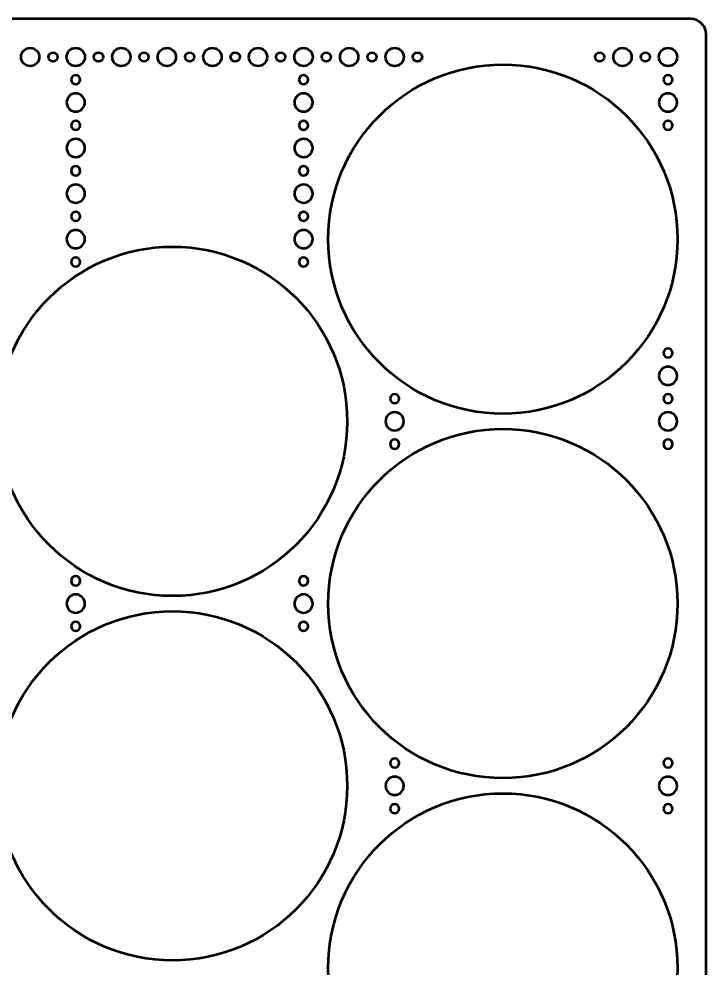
# Model space of a CAD drawing. Header units: centimetres. Extents: x -23 to 23, y -25.2 to 25.2.
# Drawn here: x 0.38 to 23, y -6 to 25.25 of the extents above; entities that cross this region are included whole.
import ezdxf

# ---------------------------------------------------------------- set-up
doc = ezdxf.new("R2010")
doc.units = ezdxf.units.CM
doc.header["$MEASUREMENT"] = 0
doc.layers.add('Layer 1', color=7, linetype='Continuous')

msp = doc.modelspace()

# ---------------------------------------------------------------- linework, layer by layer
at = {"layer": 'Layer 1', "lineweight": 53}
for centre, major_axis in [((0.75001, 23.99999), (0, 0.30001)), ((1.5, 24), (0, 0.15)), ((2.25001, 23.99999), (0, 0.30001)), ((3, 24), (0, 0.15)), ((3.75001, 23.99999), (0, 0.30001)), ((4.5, 24), (0, 0.15)), ((5.25001, 23.99999), (0, 0.30001)), ((6, 24), (0, 0.15)), ((6.75001, 23.99999), (0, 0.30001)), ((7.5, 24), (0, 0.15)), ((8.25001, 23.99999), (0, 0.30001)), ((9, 24), (0, 0.15)), ((9.75001, 23.99999), (0, 0.30001)), ((10.5, 24), (0, 0.15)), ((11.25001, 23.99999), (0, 0.30001)), ((12, 24), (0, 0.15)), ((12.75001, 23.99999), (0, 0.30001)), ((13.5, 24), (0, 0.15)), ((19.5, 24), (0, 0.15)), ((20.25001, 23.99999), (0, 0.30001)), ((21, 24), (0, 0.15)), ((21.75001, 23.99999), (0, 0.30001)), ((16.3125, 18), (0, 5.75)), ((5.4375, 12), (0, 5.75)), ((16.3125, 6), (0, 5.75)), ((5.4375, 0), (0, 5.75)), ((16.3125, -6), (0, 5.75))]:
    msp.add_ellipse(centre, major_axis=major_axis, ratio=1, dxfattribs=at)
for points, knots in [([(-23, -24.75), (-23, -24.75), (-23, 24.75), (-23, 24.75), (-23, 24.75), (-23, 25.02614), (-22.77614, 25.25), (-22.5, 25.25), (-22.5, 25.25), (-22.5, 25.25), (22.5, 25.25), (22.5, 25.25), (22.5, 25.25), (22.77614, 25.25), (23, 25.02614), (23, 24.75), (23, 24.75), (23, 24.75), (23, -24.75), (23, -24.75), (23, -24.75), (23, -25.02614), (22.77614, -25.25), (22.5, -25.25), (22.5, -25.25), (22.5, -25.25), (-22.5, -25.25), (-22.5, -25.25), (-22.5, -25.25), (-22.77614, -25.25), (-23, -25.02614), (-23, -24.75)], [0, 0, 0, 0, 0.11111111, 0.11111111, 0.11111111, 0.11111111, 0.22222222, 0.22222222, 0.22222222, 0.22222222, 0.33333333, 0.33333333, 0.33333333, 0.33333333, 0.44444444, 0.44444444, 0.44444444, 0.44444444, 0.55555556, 0.55555556, 0.55555556, 0.55555556, 0.66666667, 0.66666667, 0.66666667, 0.66666667, 0.77777778, 0.77777778, 0.77777778, 0.77777778, 1, 1, 1, 1]), ([(2.1, 23.25), (2.1, 23.33284), (2.16716, 23.4), (2.25, 23.4), (2.25, 23.4), (2.33284, 23.4), (2.4, 23.33284), (2.4, 23.25), (2.4, 23.25), (2.4, 23.16716), (2.33284, 23.1), (2.25, 23.1), (2.25, 23.1), (2.16716, 23.1), (2.1, 23.16716), (2.1, 23.25)], [0, 0, 0, 0, 0.2, 0.2, 0.2, 0.2, 0.4, 0.4, 0.4, 0.4, 0.6, 0.6, 0.6, 0.6, 1, 1, 1, 1]), ([(9.6, 23.25), (9.6, 23.33284), (9.66716, 23.4), (9.75, 23.4), (9.75, 23.4), (9.83284, 23.4), (9.9, 23.33284), (9.9, 23.25), (9.9, 23.25), (9.9, 23.16716), (9.83284, 23.1), (9.75, 23.1), (9.75, 23.1), (9.66716, 23.1), (9.6, 23.16716), (9.6, 23.25)], [0, 0, 0, 0, 0.2, 0.2, 0.2, 0.2, 0.4, 0.4, 0.4, 0.4, 0.6, 0.6, 0.6, 0.6, 1, 1, 1, 1]), ([(21.6, 23.25), (21.6, 23.33284), (21.66716, 23.4), (21.75, 23.4), (21.75, 23.4), (21.83284, 23.4), (21.9, 23.33284), (21.9, 23.25), (21.9, 23.25), (21.9, 23.16716), (21.83284, 23.1), (21.75, 23.1), (21.75, 23.1), (21.66716, 23.1), (21.6, 23.16716), (21.6, 23.25)], [0, 0, 0, 0, 0.2, 0.2, 0.2, 0.2, 0.4, 0.4, 0.4, 0.4, 0.6, 0.6, 0.6, 0.6, 1, 1, 1, 1]), ([(1.95, 22.5), (1.95, 22.66569), (2.08431, 22.8), (2.25, 22.8), (2.25, 22.8), (2.41569, 22.8), (2.55, 22.66569), (2.55, 22.5), (2.55, 22.5), (2.55, 22.33431), (2.41569, 22.2), (2.25, 22.2), (2.25, 22.2), (2.08431, 22.2), (1.95, 22.33431), (1.95, 22.5)], [0, 0, 0, 0, 0.2, 0.2, 0.2, 0.2, 0.4, 0.4, 0.4, 0.4, 0.6, 0.6, 0.6, 0.6, 1, 1, 1, 1]), ([(9.45, 22.5), (9.45, 22.66569), (9.58431, 22.8), (9.75, 22.8), (9.75, 22.8), (9.91569, 22.8), (10.05, 22.66569), (10.05, 22.5), (10.05, 22.5), (10.05, 22.33431), (9.91569, 22.2), (9.75, 22.2), (9.75, 22.2), (9.58431, 22.2), (9.45, 22.33431), (9.45, 22.5)], [0, 0, 0, 0, 0.2, 0.2, 0.2, 0.2, 0.4, 0.4, 0.4, 0.4, 0.6, 0.6, 0.6, 0.6, 1, 1, 1, 1]), ([(21.45, 22.5), (21.45, 22.66569), (21.58431, 22.8), (21.75, 22.8), (21.75, 22.8), (21.91569, 22.8), (22.05, 22.66569), (22.05, 22.5), (22.05, 22.5), (22.05, 22.33431), (21.91569, 22.2), (21.75, 22.2), (21.75, 22.2), (21.58431, 22.2), (21.45, 22.33431), (21.45, 22.5)], [0, 0, 0, 0, 0.2, 0.2, 0.2, 0.2, 0.4, 0.4, 0.4, 0.4, 0.6, 0.6, 0.6, 0.6, 1, 1, 1, 1]), ([(2.1, 21.75), (2.1, 21.83284), (2.16716, 21.9), (2.25, 21.9), (2.25, 21.9), (2.33284, 21.9), (2.4, 21.83284), (2.4, 21.75), (2.4, 21.75), (2.4, 21.66716), (2.33284, 21.6), (2.25, 21.6), (2.25, 21.6), (2.16716, 21.6), (2.1, 21.66716), (2.1, 21.75)], [0, 0, 0, 0, 0.2, 0.2, 0.2, 0.2, 0.4, 0.4, 0.4, 0.4, 0.6, 0.6, 0.6, 0.6, 1, 1, 1, 1]), ([(9.6, 21.75), (9.6, 21.83284), (9.66716, 21.9), (9.75, 21.9), (9.75, 21.9), (9.83284, 21.9), (9.9, 21.83284), (9.9, 21.75), (9.9, 21.75), (9.9, 21.66716), (9.83284, 21.6), (9.75, 21.6), (9.75, 21.6), (9.66716, 21.6), (9.6, 21.66716), (9.6, 21.75)], [0, 0, 0, 0, 0.2, 0.2, 0.2, 0.2, 0.4, 0.4, 0.4, 0.4, 0.6, 0.6, 0.6, 0.6, 1, 1, 1, 1]), ([(21.6, 21.75), (21.6, 21.83284), (21.66716, 21.9), (21.75, 21.9), (21.75, 21.9), (21.83284, 21.9), (21.9, 21.83284), (21.9, 21.75), (21.9, 21.75), (21.9, 21.66716), (21.83284, 21.6), (21.75, 21.6), (21.75, 21.6), (21.66716, 21.6), (21.6, 21.66716), (21.6, 21.75)], [0, 0, 0, 0, 0.2, 0.2, 0.2, 0.2, 0.4, 0.4, 0.4, 0.4, 0.6, 0.6, 0.6, 0.6, 1, 1, 1, 1]), ([(1.95, 21), (1.95, 21.16569), (2.08431, 21.3), (2.25, 21.3), (2.25, 21.3), (2.41569, 21.3), (2.55, 21.16569), (2.55, 21), (2.55, 21), (2.55, 20.83431), (2.41569, 20.7), (2.25, 20.7), (2.25, 20.7), (2.08431, 20.7), (1.95, 20.83431), (1.95, 21)], [0, 0, 0, 0, 0.2, 0.2, 0.2, 0.2, 0.4, 0.4, 0.4, 0.4, 0.6, 0.6, 0.6, 0.6, 1, 1, 1, 1]), ([(9.45, 21), (9.45, 21.16569), (9.58431, 21.3), (9.75, 21.3), (9.75, 21.3), (9.91569, 21.3), (10.05, 21.16569), (10.05, 21), (10.05, 21), (10.05, 20.83431), (9.91569, 20.7), (9.75, 20.7), (9.75, 20.7), (9.58431, 20.7), (9.45, 20.83431), (9.45, 21)], [0, 0, 0, 0, 0.2, 0.2, 0.2, 0.2, 0.4, 0.4, 0.4, 0.4, 0.6, 0.6, 0.6, 0.6, 1, 1, 1, 1]), ([(2.1, 20.25), (2.1, 20.33284), (2.16716, 20.4), (2.25, 20.4), (2.25, 20.4), (2.33284, 20.4), (2.4, 20.33284), (2.4, 20.25), (2.4, 20.25), (2.4, 20.16716), (2.33284, 20.1), (2.25, 20.1), (2.25, 20.1), (2.16716, 20.1), (2.1, 20.16716), (2.1, 20.25)], [0, 0, 0, 0, 0.2, 0.2, 0.2, 0.2, 0.4, 0.4, 0.4, 0.4, 0.6, 0.6, 0.6, 0.6, 1, 1, 1, 1]), ([(9.6, 20.25), (9.6, 20.33284), (9.66716, 20.4), (9.75, 20.4), (9.75, 20.4), (9.83284, 20.4), (9.9, 20.33284), (9.9, 20.25), (9.9, 20.25), (9.9, 20.16716), (9.83284, 20.1), (9.75, 20.1), (9.75, 20.1), (9.66716, 20.1), (9.6, 20.16716), (9.6, 20.25)], [0, 0, 0, 0, 0.2, 0.2, 0.2, 0.2, 0.4, 0.4, 0.4, 0.4, 0.6, 0.6, 0.6, 0.6, 1, 1, 1, 1]), ([(1.95, 19.5), (1.95, 19.66569), (2.08431, 19.8), (2.25, 19.8), (2.25, 19.8), (2.41569, 19.8), (2.55, 19.66569), (2.55, 19.5), (2.55, 19.5), (2.55, 19.33431), (2.41569, 19.2), (2.25, 19.2), (2.25, 19.2), (2.08431, 19.2), (1.95, 19.33431), (1.95, 19.5)], [0, 0, 0, 0, 0.2, 0.2, 0.2, 0.2, 0.4, 0.4, 0.4, 0.4, 0.6, 0.6, 0.6, 0.6, 1, 1, 1, 1]), ([(9.45, 19.5), (9.45, 19.66569), (9.58431, 19.8), (9.75, 19.8), (9.75, 19.8), (9.91569, 19.8), (10.05, 19.66569), (10.05, 19.5), (10.05, 19.5), (10.05, 19.33431), (9.91569, 19.2), (9.75, 19.2), (9.75, 19.2), (9.58431, 19.2), (9.45, 19.33431), (9.45, 19.5)], [0, 0, 0, 0, 0.2, 0.2, 0.2, 0.2, 0.4, 0.4, 0.4, 0.4, 0.6, 0.6, 0.6, 0.6, 1, 1, 1, 1]), ([(2.1, 18.75), (2.1, 18.83284), (2.16716, 18.9), (2.25, 18.9), (2.25, 18.9), (2.33284, 18.9), (2.4, 18.83284), (2.4, 18.75), (2.4, 18.75), (2.4, 18.66716), (2.33284, 18.6), (2.25, 18.6), (2.25, 18.6), (2.16716, 18.6), (2.1, 18.66716), (2.1, 18.75)], [0, 0, 0, 0, 0.2, 0.2, 0.2, 0.2, 0.4, 0.4, 0.4, 0.4, 0.6, 0.6, 0.6, 0.6, 1, 1, 1, 1]), ([(9.6, 18.75), (9.6, 18.83284), (9.66716, 18.9), (9.75, 18.9), (9.75, 18.9), (9.83284, 18.9), (9.9, 18.83284), (9.9, 18.75), (9.9, 18.75), (9.9, 18.66716), (9.83284, 18.6), (9.75, 18.6), (9.75, 18.6), (9.66716, 18.6), (9.6, 18.66716), (9.6, 18.75)], [0, 0, 0, 0, 0.2, 0.2, 0.2, 0.2, 0.4, 0.4, 0.4, 0.4, 0.6, 0.6, 0.6, 0.6, 1, 1, 1, 1]), ([(1.95, 18), (1.95, 18.16569), (2.08431, 18.3), (2.25, 18.3), (2.25, 18.3), (2.41569, 18.3), (2.55, 18.16569), (2.55, 18), (2.55, 18), (2.55, 17.83431), (2.41569, 17.7), (2.25, 17.7), (2.25, 17.7), (2.08431, 17.7), (1.95, 17.83431), (1.95, 18)], [0, 0, 0, 0, 0.2, 0.2, 0.2, 0.2, 0.4, 0.4, 0.4, 0.4, 0.6, 0.6, 0.6, 0.6, 1, 1, 1, 1]), ([(9.45, 18), (9.45, 18.16569), (9.58431, 18.3), (9.75, 18.3), (9.75, 18.3), (9.91569, 18.3), (10.05, 18.16569), (10.05, 18), (10.05, 18), (10.05, 17.83431), (9.91569, 17.7), (9.75, 17.7), (9.75, 17.7), (9.58431, 17.7), (9.45, 17.83431), (9.45, 18)], [0, 0, 0, 0, 0.2, 0.2, 0.2, 0.2, 0.4, 0.4, 0.4, 0.4, 0.6, 0.6, 0.6, 0.6, 1, 1, 1, 1]), ([(2.1, 17.25), (2.1, 17.33284), (2.16716, 17.4), (2.25, 17.4), (2.25, 17.4), (2.33284, 17.4), (2.4, 17.33284), (2.4, 17.25), (2.4, 17.25), (2.4, 17.16716), (2.33284, 17.1), (2.25, 17.1), (2.25, 17.1), (2.16716, 17.1), (2.1, 17.16716), (2.1, 17.25)], [0, 0, 0, 0, 0.2, 0.2, 0.2, 0.2, 0.4, 0.4, 0.4, 0.4, 0.6, 0.6, 0.6, 0.6, 1, 1, 1, 1]), ([(9.6, 17.25), (9.6, 17.33284), (9.66716, 17.4), (9.75, 17.4), (9.75, 17.4), (9.83284, 17.4), (9.9, 17.33284), (9.9, 17.25), (9.9, 17.25), (9.9, 17.16716), (9.83284, 17.1), (9.75, 17.1), (9.75, 17.1), (9.66716, 17.1), (9.6, 17.16716), (9.6, 17.25)], [0, 0, 0, 0, 0.2, 0.2, 0.2, 0.2, 0.4, 0.4, 0.4, 0.4, 0.6, 0.6, 0.6, 0.6, 1, 1, 1, 1]), ([(21.6, 14.25), (21.6, 14.33284), (21.66716, 14.4), (21.75, 14.4), (21.75, 14.4), (21.83284, 14.4), (21.9, 14.33284), (21.9, 14.25), (21.9, 14.25), (21.9, 14.16716), (21.83284, 14.1), (21.75, 14.1), (21.75, 14.1), (21.66716, 14.1), (21.6, 14.16716), (21.6, 14.25)], [0, 0, 0, 0, 0.2, 0.2, 0.2, 0.2, 0.4, 0.4, 0.4, 0.4, 0.6, 0.6, 0.6, 0.6, 1, 1, 1, 1]), ([(21.45, 13.5), (21.45, 13.66569), (21.58431, 13.8), (21.75, 13.8), (21.75, 13.8), (21.91569, 13.8), (22.05, 13.66569), (22.05, 13.5), (22.05, 13.5), (22.05, 13.33431), (21.91569, 13.2), (21.75, 13.2), (21.75, 13.2), (21.58431, 13.2), (21.45, 13.33431), (21.45, 13.5)], [0, 0, 0, 0, 0.2, 0.2, 0.2, 0.2, 0.4, 0.4, 0.4, 0.4, 0.6, 0.6, 0.6, 0.6, 1, 1, 1, 1]), ([(12.6, 12.75), (12.6, 12.83284), (12.66716, 12.9), (12.75, 12.9), (12.75, 12.9), (12.83284, 12.9), (12.9, 12.83284), (12.9, 12.75), (12.9, 12.75), (12.9, 12.66716), (12.83284, 12.6), (12.75, 12.6), (12.75, 12.6), (12.66716, 12.6), (12.6, 12.66716), (12.6, 12.75)], [0, 0, 0, 0, 0.2, 0.2, 0.2, 0.2, 0.4, 0.4, 0.4, 0.4, 0.6, 0.6, 0.6, 0.6, 1, 1, 1, 1]), ([(21.6, 12.75), (21.6, 12.83284), (21.66716, 12.9), (21.75, 12.9), (21.75, 12.9), (21.83284, 12.9), (21.9, 12.83284), (21.9, 12.75), (21.9, 12.75), (21.9, 12.66716), (21.83284, 12.6), (21.75, 12.6), (21.75, 12.6), (21.66716, 12.6), (21.6, 12.66716), (21.6, 12.75)], [0, 0, 0, 0, 0.2, 0.2, 0.2, 0.2, 0.4, 0.4, 0.4, 0.4, 0.6, 0.6, 0.6, 0.6, 1, 1, 1, 1]), ([(12.45, 12), (12.45, 12.16569), (12.58431, 12.3), (12.75, 12.3), (12.75, 12.3), (12.91569, 12.3), (13.05, 12.16569), (13.05, 12), (13.05, 12), (13.05, 11.83431), (12.91569, 11.7), (12.75, 11.7), (12.75, 11.7), (12.58431, 11.7), (12.45, 11.83431), (12.45, 12)], [0, 0, 0, 0, 0.2, 0.2, 0.2, 0.2, 0.4, 0.4, 0.4, 0.4, 0.6, 0.6, 0.6, 0.6, 1, 1, 1, 1]), ([(21.45, 12), (21.45, 12.16569), (21.58431, 12.3), (21.75, 12.3), (21.75, 12.3), (21.91569, 12.3), (22.05, 12.16569), (22.05, 12), (22.05, 12), (22.05, 11.83431), (21.91569, 11.7), (21.75, 11.7), (21.75, 11.7), (21.58431, 11.7), (21.45, 11.83431), (21.45, 12)], [0, 0, 0, 0, 0.2, 0.2, 0.2, 0.2, 0.4, 0.4, 0.4, 0.4, 0.6, 0.6, 0.6, 0.6, 1, 1, 1, 1]), ([(12.6, 11.25), (12.6, 11.33284), (12.66716, 11.4), (12.75, 11.4), (12.75, 11.4), (12.83284, 11.4), (12.9, 11.33284), (12.9, 11.25), (12.9, 11.25), (12.9, 11.16716), (12.83284, 11.1), (12.75, 11.1), (12.75, 11.1), (12.66716, 11.1), (12.6, 11.16716), (12.6, 11.25)], [0, 0, 0, 0, 0.2, 0.2, 0.2, 0.2, 0.4, 0.4, 0.4, 0.4, 0.6, 0.6, 0.6, 0.6, 1, 1, 1, 1]), ([(21.6, 11.25), (21.6, 11.33284), (21.66716, 11.4), (21.75, 11.4), (21.75, 11.4), (21.83284, 11.4), (21.9, 11.33284), (21.9, 11.25), (21.9, 11.25), (21.9, 11.16716), (21.83284, 11.1), (21.75, 11.1), (21.75, 11.1), (21.66716, 11.1), (21.6, 11.16716), (21.6, 11.25)], [0, 0, 0, 0, 0.2, 0.2, 0.2, 0.2, 0.4, 0.4, 0.4, 0.4, 0.6, 0.6, 0.6, 0.6, 1, 1, 1, 1]), ([(2.1, 6.75), (2.1, 6.83284), (2.16716, 6.9), (2.25, 6.9), (2.25, 6.9), (2.33284, 6.9), (2.4, 6.83284), (2.4, 6.75), (2.4, 6.75), (2.4, 6.66716), (2.33284, 6.6), (2.25, 6.6), (2.25, 6.6), (2.16716, 6.6), (2.1, 6.66716), (2.1, 6.75)], [0, 0, 0, 0, 0.2, 0.2, 0.2, 0.2, 0.4, 0.4, 0.4, 0.4, 0.6, 0.6, 0.6, 0.6, 1, 1, 1, 1]), ([(9.6, 6.75), (9.6, 6.83284), (9.66716, 6.9), (9.75, 6.9), (9.75, 6.9), (9.83284, 6.9), (9.9, 6.83284), (9.9, 6.75), (9.9, 6.75), (9.9, 6.66716), (9.83284, 6.6), (9.75, 6.6), (9.75, 6.6), (9.66716, 6.6), (9.6, 6.66716), (9.6, 6.75)], [0, 0, 0, 0, 0.2, 0.2, 0.2, 0.2, 0.4, 0.4, 0.4, 0.4, 0.6, 0.6, 0.6, 0.6, 1, 1, 1, 1]), ([(1.95, 6), (1.95, 6.16569), (2.08431, 6.3), (2.25, 6.3), (2.25, 6.3), (2.41569, 6.3), (2.55, 6.16569), (2.55, 6), (2.55, 6), (2.55, 5.83431), (2.41569, 5.7), (2.25, 5.7), (2.25, 5.7), (2.08431, 5.7), (1.95, 5.83431), (1.95, 6)], [0, 0, 0, 0, 0.2, 0.2, 0.2, 0.2, 0.4, 0.4, 0.4, 0.4, 0.6, 0.6, 0.6, 0.6, 1, 1, 1, 1]), ([(9.45, 6), (9.45, 6.16569), (9.58431, 6.3), (9.75, 6.3), (9.75, 6.3), (9.91569, 6.3), (10.05, 6.16569), (10.05, 6), (10.05, 6), (10.05, 5.83431), (9.91569, 5.7), (9.75, 5.7), (9.75, 5.7), (9.58431, 5.7), (9.45, 5.83431), (9.45, 6)], [0, 0, 0, 0, 0.2, 0.2, 0.2, 0.2, 0.4, 0.4, 0.4, 0.4, 0.6, 0.6, 0.6, 0.6, 1, 1, 1, 1]), ([(2.1, 5.25), (2.1, 5.33284), (2.16716, 5.4), (2.25, 5.4), (2.25, 5.4), (2.33284, 5.4), (2.4, 5.33284), (2.4, 5.25), (2.4, 5.25), (2.4, 5.16716), (2.33284, 5.1), (2.25, 5.1), (2.25, 5.1), (2.16716, 5.1), (2.1, 5.16716), (2.1, 5.25)], [0, 0, 0, 0, 0.2, 0.2, 0.2, 0.2, 0.4, 0.4, 0.4, 0.4, 0.6, 0.6, 0.6, 0.6, 1, 1, 1, 1]), ([(9.6, 5.25), (9.6, 5.33284), (9.66716, 5.4), (9.75, 5.4), (9.75, 5.4), (9.83284, 5.4), (9.9, 5.33284), (9.9, 5.25), (9.9, 5.25), (9.9, 5.16716), (9.83284, 5.1), (9.75, 5.1), (9.75, 5.1), (9.66716, 5.1), (9.6, 5.16716), (9.6, 5.25)], [0, 0, 0, 0, 0.2, 0.2, 0.2, 0.2, 0.4, 0.4, 0.4, 0.4, 0.6, 0.6, 0.6, 0.6, 1, 1, 1, 1]), ([(12.6, 0.75), (12.6, 0.83284), (12.66716, 0.9), (12.75, 0.9), (12.75, 0.9), (12.83284, 0.9), (12.9, 0.83284), (12.9, 0.75), (12.9, 0.75), (12.9, 0.66716), (12.83284, 0.6), (12.75, 0.6), (12.75, 0.6), (12.66716, 0.6), (12.6, 0.66716), (12.6, 0.75)], [0, 0, 0, 0, 0.2, 0.2, 0.2, 0.2, 0.4, 0.4, 0.4, 0.4, 0.6, 0.6, 0.6, 0.6, 1, 1, 1, 1]), ([(21.6, 0.75), (21.6, 0.83284), (21.66716, 0.9), (21.75, 0.9), (21.75, 0.9), (21.83284, 0.9), (21.9, 0.83284), (21.9, 0.75), (21.9, 0.75), (21.9, 0.66716), (21.83284, 0.6), (21.75, 0.6), (21.75, 0.6), (21.66716, 0.6), (21.6, 0.66716), (21.6, 0.75)], [0, 0, 0, 0, 0.2, 0.2, 0.2, 0.2, 0.4, 0.4, 0.4, 0.4, 0.6, 0.6, 0.6, 0.6, 1, 1, 1, 1]), ([(12.45, 0), (12.45, 0.16569), (12.58431, 0.3), (12.75, 0.3), (12.75, 0.3), (12.91569, 0.3), (13.05, 0.16569), (13.05, 0), (13.05, 0), (13.05, -0.16569), (12.91569, -0.3), (12.75, -0.3), (12.75, -0.3), (12.58431, -0.3), (12.45, -0.16569), (12.45, 0)], [0, 0, 0, 0, 0.2, 0.2, 0.2, 0.2, 0.4, 0.4, 0.4, 0.4, 0.6, 0.6, 0.6, 0.6, 1, 1, 1, 1]), ([(21.45, 0), (21.45, 0.16569), (21.58431, 0.3), (21.75, 0.3), (21.75, 0.3), (21.91569, 0.3), (22.05, 0.16569), (22.05, 0), (22.05, 0), (22.05, -0.16569), (21.91569, -0.3), (21.75, -0.3), (21.75, -0.3), (21.58431, -0.3), (21.45, -0.16569), (21.45, 0)], [0, 0, 0, 0, 0.2, 0.2, 0.2, 0.2, 0.4, 0.4, 0.4, 0.4, 0.6, 0.6, 0.6, 0.6, 1, 1, 1, 1]), ([(12.6, -0.75), (12.6, -0.66716), (12.66716, -0.6), (12.75, -0.6), (12.75, -0.6), (12.83284, -0.6), (12.9, -0.66716), (12.9, -0.75), (12.9, -0.75), (12.9, -0.83284), (12.83284, -0.9), (12.75, -0.9), (12.75, -0.9), (12.66716, -0.9), (12.6, -0.83284), (12.6, -0.75)], [0, 0, 0, 0, 0.2, 0.2, 0.2, 0.2, 0.4, 0.4, 0.4, 0.4, 0.6, 0.6, 0.6, 0.6, 1, 1, 1, 1]), ([(21.6, -0.75), (21.6, -0.66716), (21.66716, -0.6), (21.75, -0.6), (21.75, -0.6), (21.83284, -0.6), (21.9, -0.66716), (21.9, -0.75), (21.9, -0.75), (21.9, -0.83284), (21.83284, -0.9), (21.75, -0.9), (21.75, -0.9), (21.66716, -0.9), (21.6, -0.83284), (21.6, -0.75)], [0, 0, 0, 0, 0.2, 0.2, 0.2, 0.2, 0.4, 0.4, 0.4, 0.4, 0.6, 0.6, 0.6, 0.6, 1, 1, 1, 1])]:
    msp.add_open_spline(points, degree=3, knots=knots, dxfattribs=at)

doc.saveas('drawing.dxf')
